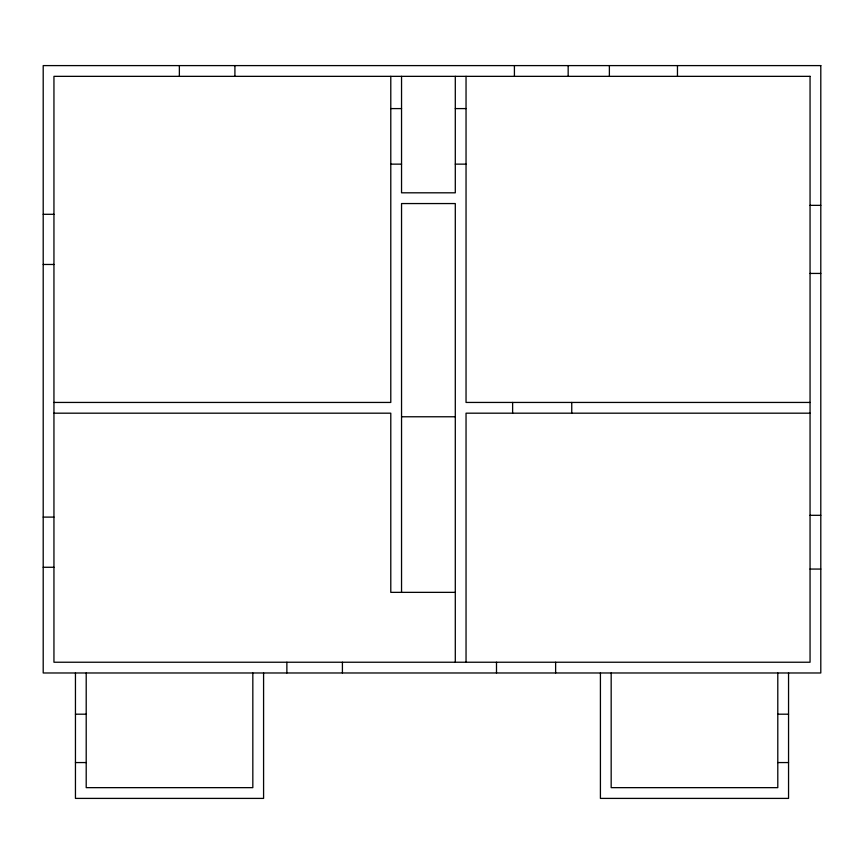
<?xml version="1.0" encoding="UTF-8"?>
<svg xmlns="http://www.w3.org/2000/svg" width="864" height="864" viewBox="0 0 864 864"><rect width="100%" height="100%" fill="white"/><g stroke="black" fill="none" stroke-linecap="round" stroke-linejoin="round"><path stroke-width="1.3" d="M390.787 108.594L401.544 108.594M455.296 108.594L466.042 108.594M390.787 164.138L401.544 164.138M455.296 164.138L466.042 164.138M810.054 205.351L820.8 205.351M43.2 214.304L53.946 214.304M43.2 264.47L53.946 264.47M810.054 273.434L820.8 273.434M53.946 402.44L390.787 402.44L390.787 76.345M810.054 402.44L466.042 402.44L466.042 76.345M53.946 413.186L390.787 413.186L390.787 592.358L455.296 592.358M810.054 413.186L466.042 413.186L466.042 662.234M401.544 416.772L455.296 416.772M810.054 515.311L820.8 515.311M43.2 517.104L53.946 517.104M43.2 567.27L53.946 567.27M810.054 569.063L820.8 569.063M75.449 714.193L86.206 714.193M777.794 714.193L788.551 714.193M75.449 762.566L86.206 762.566M777.794 762.566L788.551 762.566M788.551 672.98L788.551 798.401L600.415 798.401L600.415 672.98M777.794 672.98L777.794 787.655L611.172 787.655L611.172 672.98M677.462 65.599L677.462 76.345M609.379 65.599L609.379 76.345M571.752 402.44L571.752 413.186M568.166 65.599L568.166 76.345M555.628 662.234L555.628 672.98M514.415 65.599L514.415 76.345M512.622 402.44L512.622 413.186M496.498 662.234L496.498 672.98M455.296 76.345L455.296 192.812L401.544 192.812L401.544 76.345M455.296 662.234L455.296 203.558L401.544 203.558L401.544 592.358M342.414 662.234L342.414 672.98M286.87 662.234L286.87 672.98M263.585 672.98L263.585 798.401L75.449 798.401L75.449 672.98M252.828 672.98L252.828 787.655L86.206 787.655L86.206 672.98M234.911 65.599L234.911 76.345M179.366 65.599L179.366 76.345M820.8 65.599L43.2 65.599L43.2 672.98L820.8 672.98L820.8 65.599M810.054 76.345L53.946 76.345L53.946 662.234L810.054 662.234L810.054 76.345"/></g></svg>
